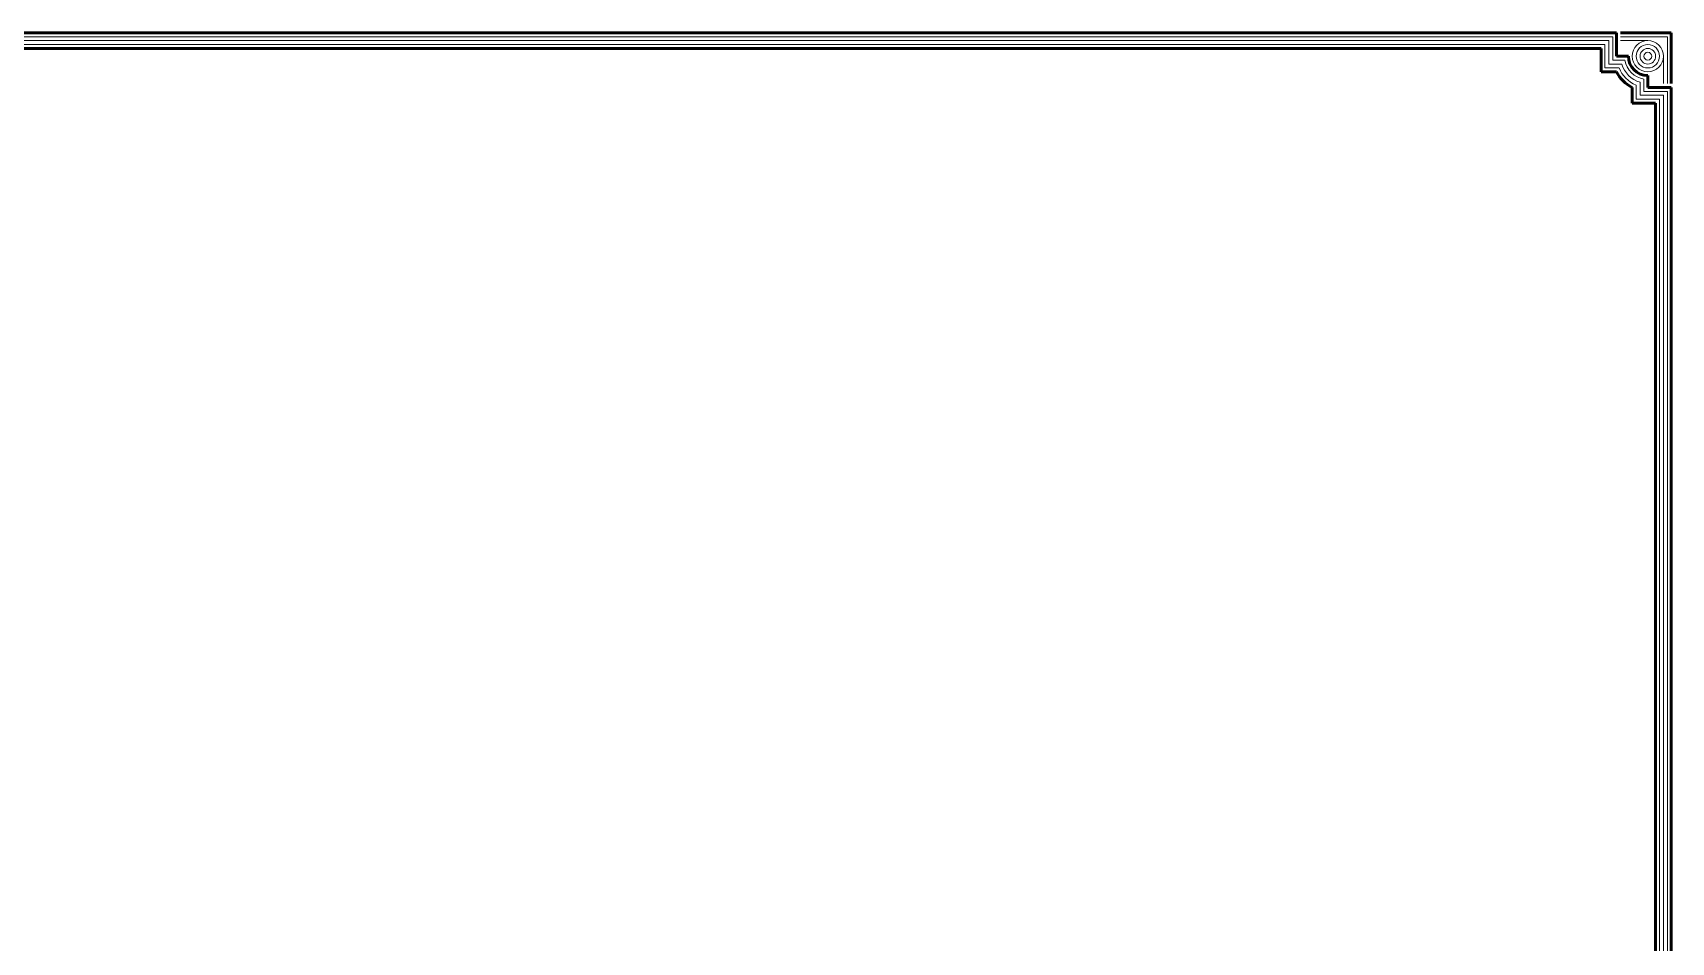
# Model space of a CAD drawing. Header units: millimetres. Extents: x -4402 to 30102, y 1696 to 6551.
# Drawn here: x 11332 to 13433, y 5002 to 6167 of the extents above; entities that cross this region are included whole.
import ezdxf

# ---------------------------------------------------------------- set-up
doc = ezdxf.new("R2010")
doc.units = ezdxf.units.MM
doc.layers.add('BETON', color=6, linetype='Continuous', lineweight=50)
doc.layers.add('GOR-020', color=2, linetype='Continuous', lineweight=20)

msp = doc.modelspace()

# ---------------------------------------------------------------- linework, layer by layer
at = {"layer": 'BETON'}
for p, q in [((9442.8, 6166.8), (13363.5, 6166.8)), ((13363.5, 6166.8), (13363.5, 6136.8)), ((13368.5, 6166.8), (13433.5, 6166.8)), ((13433.5, 6101.8), (13433.5, 6166.8)), ((9462.8, 6146.8), (13343.5, 6146.8)), ((13343.5, 6146.8), (13343.5, 6116.8)), ((13363.5, 6136.8), (13378.6, 6136.8)), ((13343.5, 6116.8), (13363.3, 6116.8)), ((13383.5, 6096.6), (13383.5, 6076.8)), ((13403.5, 6111.9), (13403.5, 6096.8)), ((13403.5, 6096.8), (13433.5, 6096.8)), ((13433.5, 6096.8), (13433.5, 1766.3)), ((13383.5, 6076.8), (13413.5, 6076.8)), ((13413.5, 6076.8), (13413.5, 1786.3))]:
    msp.add_line(p, q, dxfattribs=at)
for radius, start, end in [(24.9, 180, 270), (44.9, 206.4466, 243.5534)]:
    msp.add_arc((13403.5, 6136.8), radius, start, end, dxfattribs=at)
at = {"layer": 'GOR-020'}
for p, q in [((9447.8, 6161.8), (13358.5, 6161.8)), ((9452.8, 6156.8), (13353.5, 6156.8)), ((13353.5, 6156.8), (13353.5, 6126.8)), ((13358.5, 6161.8), (13358.5, 6131.8)), ((13368.5, 6161.8), (13428.5, 6161.8)), ((13368.5, 6156.8), (13403.5, 6156.8)), ((13428.5, 6101.8), (13428.5, 6161.8)), ((9457.8, 6151.8), (13348.5, 6151.8)), ((13348.5, 6151.8), (13348.5, 6121.8)), ((13423.5, 6101.8), (13423.5, 6136.8)), ((13348.5, 6121.8), (13366.5, 6121.8)), ((13353.5, 6126.8), (13370, 6126.8)), ((13358.5, 6131.8), (13374, 6131.8)), ((13388.5, 6099.8), (13388.5, 6081.8)), ((13393.5, 6103.4), (13393.5, 6086.8)), ((13398.5, 6107.3), (13398.5, 6091.8)), ((13388.5, 6081.8), (13418.5, 6081.8)), ((13393.5, 6086.8), (13423.5, 6086.8)), ((13398.5, 6091.8), (13428.5, 6091.8)), ((13418.5, 6081.8), (13418.5, 1781.3)), ((13423.5, 6086.8), (13423.5, 1776.3)), ((13428.5, 6091.8), (13428.5, 1771.3))]:
    msp.add_line(p, q, dxfattribs=at)
for radius in [20, 15, 10, 5]:
    msp.add_circle((13403.5, 6136.8), radius, dxfattribs=at)
for radius, start, end in [(20, 0, 90), (39.9, 202.0783, 247.9217), (34.9, 196.647, 253.353), (29.9, 189.6241, 260.3759)]:
    msp.add_arc((13403.5, 6136.8), radius, start, end, dxfattribs=at)

doc.saveas('drawing.dxf')
